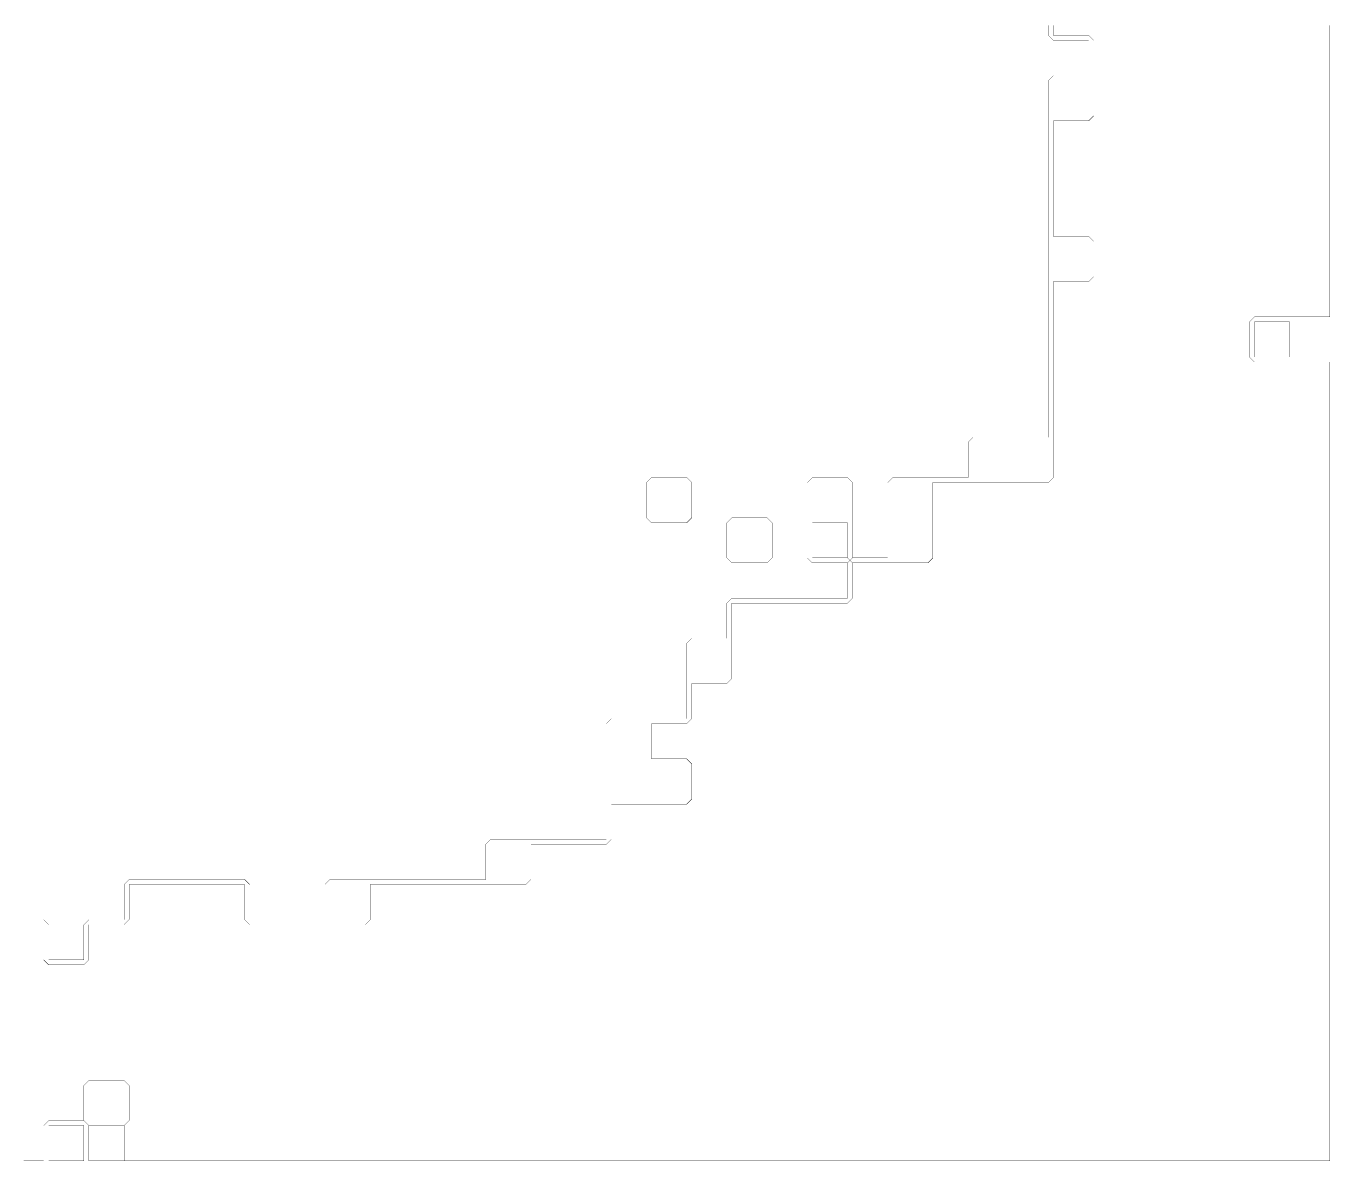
# Model space of a CAD drawing. Header units: metres. Extents: x 0 to 4990, y -4990 to 0.
# Drawn here: x 2456 to 4990, y -4990 to -2785 of the extents above; entities that cross this region are included whole.
import ezdxf

# ---------------------------------------------------------------- set-up
doc = ezdxf.new("R2010")
doc.units = ezdxf.units.M
for name, color, linetype in [('conductor', 1, 'Continuous'), ('dielectric', 8, 'Continuous'), ('substrate', 5, 'Continuous')]:
    doc.layers.add(name, color=color, linetype=linetype)

msp = doc.modelspace()

# ---------------------------------------------------------------- linework, layer by layer
at = {"layer": 'conductor', "const_width": 0.5}
msp.add_lwpolyline([(2451.171875, -4521.484375), (2460.9375, -4521.484375), (2470.703125, -4521.484375), (2480.46875, -4521.484375), (2490.234375, -4521.484375), (2500, -4531.25), (2500, -4541.015625), (2500, -4550.78125), (2500, -4560.546875), (2500, -4570.3125), (2500, -4580.078125), (2500, -4589.84375), (2500, -4599.609375), (2509.765625, -4599.609375), (2519.53125, -4599.609375), (2529.296875, -4599.609375), (2539.0625, -4599.609375), (2548.828125, -4599.609375), (2558.59375, -4599.609375), (2568.359375, -4599.609375), (2568.359375, -4589.84375), (2568.359375, -4580.078125), (2568.359375, -4570.3125), (2568.359375, -4560.546875), (2568.359375, -4550.78125), (2568.359375, -4541.015625), (2568.359375, -4531.25), (2578.125, -4521.484375), (2587.890625, -4521.484375), (2597.65625, -4521.484375), (2607.421875, -4521.484375), (2617.1875, -4521.484375), (2626.953125, -4521.484375), (2636.71875, -4521.484375), (2646.484375, -4521.484375), (2646.484375, -4511.71875), (2646.484375, -4501.953125), (2646.484375, -4492.1875), (2646.484375, -4482.421875), (2646.484375, -4472.65625), (2646.484375, -4462.890625), (2646.484375, -4453.125), (2656.25, -4443.359375), (2666.015625, -4443.359375), (2675.78125, -4443.359375), (2685.546875, -4443.359375), (2695.3125, -4443.359375), (2705.078125, -4443.359375), (2714.84375, -4443.359375), (2724.609375, -4443.359375), (2734.375, -4443.359375), (2744.140625, -4443.359375), (2753.90625, -4443.359375), (2763.671875, -4443.359375), (2773.4375, -4443.359375), (2783.203125, -4443.359375), (2792.96875, -4443.359375), (2802.734375, -4443.359375), (2812.5, -4443.359375), (2822.265625, -4443.359375), (2832.03125, -4443.359375), (2841.796875, -4443.359375), (2851.5625, -4443.359375), (2861.328125, -4443.359375), (2871.09375, -4443.359375), (2880.859375, -4443.359375), (2890.625, -4453.125), (2890.625, -4462.890625), (2890.625, -4472.65625), (2890.625, -4482.421875), (2890.625, -4492.1875), (2890.625, -4501.953125), (2890.625, -4511.71875), (2890.625, -4521.484375), (2900.390625, -4521.484375), (2910.15625, -4521.484375), (2919.921875, -4521.484375), (2929.6875, -4521.484375), (2939.453125, -4521.484375), (2949.21875, -4521.484375), (2958.984375, -4521.484375), (2968.75, -4521.484375), (2978.515625, -4521.484375), (2988.28125, -4521.484375), (2998.046875, -4521.484375), (3007.8125, -4521.484375), (3017.578125, -4521.484375), (3027.34375, -4521.484375), (3037.109375, -4521.484375), (3037.109375, -4511.71875), (3037.109375, -4501.953125), (3037.109375, -4492.1875), (3037.109375, -4482.421875), (3037.109375, -4472.65625), (3037.109375, -4462.890625), (3037.109375, -4453.125), (3046.875, -4443.359375), (3056.640625, -4443.359375), (3066.40625, -4443.359375), (3076.171875, -4443.359375), (3085.9375, -4443.359375), (3095.703125, -4443.359375), (3105.46875, -4443.359375), (3115.234375, -4443.359375), (3125, -4443.359375), (3134.765625, -4443.359375), (3144.53125, -4443.359375), (3154.296875, -4443.359375), (3164.0625, -4443.359375), (3173.828125, -4443.359375), (3183.59375, -4443.359375), (3193.359375, -4443.359375), (3203.125, -4443.359375), (3212.890625, -4443.359375), (3222.65625, -4443.359375), (3232.421875, -4443.359375), (3242.1875, -4443.359375), (3251.953125, -4443.359375), (3261.71875, -4443.359375), (3271.484375, -4443.359375), (3281.25, -4443.359375), (3291.015625, -4443.359375), (3300.78125, -4443.359375), (3310.546875, -4443.359375), (3320.3125, -4443.359375), (3330.078125, -4443.359375), (3339.84375, -4443.359375), (3349.609375, -4443.359375), (3349.609375, -4433.59375), (3349.609375, -4423.828125), (3349.609375, -4414.0625), (3349.609375, -4404.296875), (3349.609375, -4394.53125), (3349.609375, -4384.765625), (3349.609375, -4375), (3359.375, -4365.234375), (3369.140625, -4365.234375), (3378.90625, -4365.234375), (3388.671875, -4365.234375), (3398.4375, -4365.234375), (3408.203125, -4365.234375), (3417.96875, -4365.234375), (3427.734375, -4365.234375), (3437.5, -4365.234375), (3447.265625, -4365.234375), (3457.03125, -4365.234375), (3466.796875, -4365.234375), (3476.5625, -4365.234375), (3486.328125, -4365.234375), (3496.09375, -4365.234375), (3505.859375, -4365.234375), (3515.625, -4365.234375), (3525.390625, -4365.234375), (3535.15625, -4365.234375), (3544.921875, -4365.234375), (3554.6875, -4365.234375), (3564.453125, -4365.234375), (3574.21875, -4365.234375), (3583.984375, -4365.234375), (3583.984375, -4355.46875), (3583.984375, -4345.703125), (3583.984375, -4335.9375), (3583.984375, -4326.171875), (3583.984375, -4316.40625), (3583.984375, -4306.640625), (3583.984375, -4296.875), (3583.984375, -4287.109375), (3583.984375, -4277.34375), (3583.984375, -4267.578125), (3583.984375, -4257.8125), (3583.984375, -4248.046875), (3583.984375, -4238.28125), (3583.984375, -4228.515625), (3583.984375, -4218.75), (3583.984375, -4208.984375), (3583.984375, -4199.21875), (3583.984375, -4189.453125), (3583.984375, -4179.6875), (3583.984375, -4169.921875), (3583.984375, -4160.15625), (3583.984375, -4150.390625), (3583.984375, -4140.625), (3593.75, -4130.859375), (3603.515625, -4130.859375), (3613.28125, -4130.859375), (3623.046875, -4130.859375), (3632.8125, -4130.859375), (3642.578125, -4130.859375), (3652.34375, -4130.859375), (3662.109375, -4130.859375), (3671.875, -4130.859375), (3681.640625, -4130.859375), (3691.40625, -4130.859375), (3701.171875, -4130.859375), (3710.9375, -4130.859375), (3720.703125, -4130.859375), (3730.46875, -4130.859375), (3740.234375, -4130.859375), (3740.234375, -4121.09375), (3740.234375, -4111.328125), (3740.234375, -4101.5625), (3740.234375, -4091.796875), (3740.234375, -4082.03125), (3740.234375, -4072.265625), (3740.234375, -4062.5), (3740.234375, -4052.734375), (3740.234375, -4042.96875), (3740.234375, -4033.203125), (3740.234375, -4023.4375), (3740.234375, -4013.671875), (3740.234375, -4003.90625), (3740.234375, -3994.140625), (3740.234375, -3984.375), (3750, -3974.609375), (3759.765625, -3974.609375), (3769.53125, -3974.609375), (3779.296875, -3974.609375), (3789.0625, -3974.609375), (3798.828125, -3974.609375), (3808.59375, -3974.609375), (3818.359375, -3974.609375), (3818.359375, -3964.84375), (3818.359375, -3955.078125), (3818.359375, -3945.3125), (3818.359375, -3935.546875), (3818.359375, -3925.78125), (3818.359375, -3916.015625), (3818.359375, -3906.25), (3828.125, -3896.484375), (3837.890625, -3896.484375), (3847.65625, -3896.484375), (3857.421875, -3896.484375), (3867.1875, -3896.484375), (3876.953125, -3896.484375), (3886.71875, -3896.484375), (3896.484375, -3896.484375), (3906.25, -3896.484375), (3916.015625, -3896.484375), (3925.78125, -3896.484375), (3935.546875, -3896.484375), (3945.3125, -3896.484375), (3955.078125, -3896.484375), (3964.84375, -3896.484375), (3974.609375, -3896.484375), (3984.375, -3896.484375), (3994.140625, -3896.484375), (4003.90625, -3896.484375), (4013.671875, -3896.484375), (4023.4375, -3896.484375), (4033.203125, -3896.484375), (4042.96875, -3896.484375), (4052.734375, -3896.484375), (4052.734375, -3886.71875), (4052.734375, -3876.953125), (4052.734375, -3867.1875), (4052.734375, -3857.421875), (4052.734375, -3847.65625), (4052.734375, -3837.890625), (4052.734375, -3828.125), (4062.5, -3818.359375), (4072.265625, -3818.359375), (4082.03125, -3818.359375), (4091.796875, -3818.359375), (4101.5625, -3818.359375), (4111.328125, -3818.359375), (4121.09375, -3818.359375), (4130.859375, -3818.359375), (4130.859375, -3808.59375), (4130.859375, -3798.828125), (4130.859375, -3789.0625), (4130.859375, -3779.296875), (4130.859375, -3769.53125), (4130.859375, -3759.765625), (4130.859375, -3750), (4130.859375, -3740.234375), (4130.859375, -3730.46875), (4130.859375, -3720.703125), (4130.859375, -3710.9375), (4130.859375, -3701.171875), (4130.859375, -3691.40625), (4130.859375, -3681.640625), (4130.859375, -3671.875), (4140.625, -3662.109375), (4150.390625, -3662.109375), (4160.15625, -3662.109375), (4169.921875, -3662.109375), (4179.6875, -3662.109375), (4189.453125, -3662.109375), (4199.21875, -3662.109375), (4208.984375, -3662.109375), (4218.75, -3662.109375), (4228.515625, -3662.109375), (4238.28125, -3662.109375), (4248.046875, -3662.109375), (4257.8125, -3662.109375), (4267.578125, -3662.109375), (4277.34375, -3662.109375), (4287.109375, -3662.109375), (4287.109375, -3652.34375), (4287.109375, -3642.578125), (4287.109375, -3632.8125), (4287.109375, -3623.046875), (4287.109375, -3613.28125), (4287.109375, -3603.515625), (4287.109375, -3593.75), (4296.875, -3583.984375), (4306.640625, -3583.984375), (4316.40625, -3583.984375), (4326.171875, -3583.984375), (4335.9375, -3583.984375), (4345.703125, -3583.984375), (4355.46875, -3583.984375), (4365.234375, -3583.984375), (4375, -3583.984375), (4384.765625, -3583.984375), (4394.53125, -3583.984375), (4404.296875, -3583.984375), (4414.0625, -3583.984375), (4423.828125, -3583.984375), (4433.59375, -3583.984375), (4443.359375, -3583.984375), (4443.359375, -3574.21875), (4443.359375, -3564.453125), (4443.359375, -3554.6875), (4443.359375, -3544.921875), (4443.359375, -3535.15625), (4443.359375, -3525.390625), (4443.359375, -3515.625), (4443.359375, -3505.859375), (4443.359375, -3496.09375), (4443.359375, -3486.328125), (4443.359375, -3476.5625), (4443.359375, -3466.796875), (4443.359375, -3457.03125), (4443.359375, -3447.265625), (4443.359375, -3437.5), (4443.359375, -3427.734375), (4443.359375, -3417.96875), (4443.359375, -3408.203125), (4443.359375, -3398.4375), (4443.359375, -3388.671875), (4443.359375, -3378.90625), (4443.359375, -3369.140625), (4443.359375, -3359.375), (4443.359375, -3349.609375), (4443.359375, -3339.84375), (4443.359375, -3330.078125), (4443.359375, -3320.3125), (4443.359375, -3310.546875), (4443.359375, -3300.78125), (4443.359375, -3291.015625), (4443.359375, -3281.25), (4443.359375, -3271.484375), (4443.359375, -3261.71875), (4443.359375, -3251.953125), (4443.359375, -3242.1875), (4443.359375, -3232.421875), (4443.359375, -3222.65625), (4443.359375, -3212.890625), (4443.359375, -3203.125), (4443.359375, -3193.359375), (4443.359375, -3183.59375), (4443.359375, -3173.828125), (4443.359375, -3164.0625), (4443.359375, -3154.296875), (4443.359375, -3144.53125), (4443.359375, -3134.765625), (4443.359375, -3125), (4443.359375, -3115.234375), (4443.359375, -3105.46875), (4443.359375, -3095.703125), (4443.359375, -3085.9375), (4443.359375, -3076.171875), (4443.359375, -3066.40625), (4443.359375, -3056.640625), (4443.359375, -3046.875), (4443.359375, -3037.109375), (4443.359375, -3027.34375), (4443.359375, -3017.578125), (4443.359375, -3007.8125), (4443.359375, -2998.046875), (4443.359375, -2988.28125), (4443.359375, -2978.515625), (4443.359375, -2968.75), (4443.359375, -2958.984375), (4443.359375, -2949.21875), (4443.359375, -2939.453125), (4443.359375, -2929.6875), (4443.359375, -2919.921875), (4443.359375, -2910.15625), (4443.359375, -2900.390625), (4443.359375, -2890.625), (4453.125, -2880.859375), (4462.890625, -2880.859375), (4472.65625, -2880.859375), (4482.421875, -2880.859375), (4492.1875, -2880.859375), (4501.953125, -2880.859375), (4511.71875, -2880.859375), (4521.484375, -2880.859375), (4521.484375, -2871.09375), (4521.484375, -2861.328125), (4521.484375, -2851.5625), (4521.484375, -2841.796875), (4521.484375, -2832.03125), (4521.484375, -2822.265625), (4521.484375, -2812.5), (4511.71875, -2812.5), (4501.953125, -2812.5), (4492.1875, -2812.5), (4482.421875, -2812.5), (4472.65625, -2812.5), (4462.890625, -2812.5), (4453.125, -2812.5), (4443.359375, -2802.734375), (4443.359375, -2792.96875), (4443.359375, -2783.203125)], dxfattribs=at)
for points in [[(4843.75, -3359.375), (4843.75, -3369.140625), (4843.75, -3378.90625), (4843.75, -3388.671875), (4843.75, -3398.4375), (4843.75, -3408.203125), (4843.75, -3417.96875), (4843.75, -3427.734375), (4853.515625, -3427.734375), (4863.28125, -3427.734375), (4873.046875, -3427.734375), (4882.8125, -3427.734375), (4892.578125, -3427.734375), (4902.34375, -3427.734375), (4912.109375, -3427.734375), (4912.109375, -3417.96875), (4912.109375, -3408.203125), (4912.109375, -3398.4375), (4912.109375, -3388.671875), (4912.109375, -3378.90625), (4912.109375, -3369.140625), (4912.109375, -3359.375), (4902.34375, -3359.375), (4892.578125, -3359.375), (4882.8125, -3359.375), (4873.046875, -3359.375), (4863.28125, -3359.375), (4853.515625, -3359.375)], [(3662.109375, -3671.875), (3671.875, -3662.109375), (3681.640625, -3662.109375), (3691.40625, -3662.109375), (3701.171875, -3662.109375), (3710.9375, -3662.109375), (3720.703125, -3662.109375), (3730.46875, -3662.109375), (3740.234375, -3662.109375), (3750, -3671.875), (3750, -3681.640625), (3750, -3691.40625), (3750, -3701.171875), (3750, -3710.9375), (3750, -3720.703125), (3750, -3730.46875), (3750, -3740.234375), (3740.234375, -3750), (3730.46875, -3750), (3720.703125, -3750), (3710.9375, -3750), (3701.171875, -3750), (3691.40625, -3750), (3681.640625, -3750), (3671.875, -3750), (3662.109375, -3740.234375), (3662.109375, -3730.46875), (3662.109375, -3720.703125), (3662.109375, -3710.9375), (3662.109375, -3701.171875), (3662.109375, -3691.40625), (3662.109375, -3681.640625)], [(3974.609375, -3671.875), (3984.375, -3662.109375), (3994.140625, -3662.109375), (4003.90625, -3662.109375), (4013.671875, -3662.109375), (4023.4375, -3662.109375), (4033.203125, -3662.109375), (4042.96875, -3662.109375), (4052.734375, -3662.109375), (4062.5, -3671.875), (4062.5, -3681.640625), (4062.5, -3691.40625), (4062.5, -3701.171875), (4062.5, -3710.9375), (4062.5, -3720.703125), (4062.5, -3730.46875), (4062.5, -3740.234375), (4062.5, -3750), (4062.5, -3759.765625), (4062.5, -3769.53125), (4062.5, -3779.296875), (4062.5, -3789.0625), (4062.5, -3798.828125), (4062.5, -3808.59375), (4062.5, -3818.359375), (4052.734375, -3828.125), (4042.96875, -3828.125), (4033.203125, -3828.125), (4023.4375, -3828.125), (4013.671875, -3828.125), (4003.90625, -3828.125), (3994.140625, -3828.125), (3984.375, -3828.125), (3974.609375, -3818.359375), (3974.609375, -3808.59375), (3974.609375, -3798.828125), (3974.609375, -3789.0625), (3974.609375, -3779.296875), (3974.609375, -3769.53125), (3974.609375, -3759.765625), (3974.609375, -3750), (3974.609375, -3740.234375), (3974.609375, -3730.46875), (3974.609375, -3720.703125), (3974.609375, -3710.9375), (3974.609375, -3701.171875), (3974.609375, -3691.40625), (3974.609375, -3681.640625)], [(3818.359375, -3750), (3828.125, -3740.234375), (3837.890625, -3740.234375), (3847.65625, -3740.234375), (3857.421875, -3740.234375), (3867.1875, -3740.234375), (3876.953125, -3740.234375), (3886.71875, -3740.234375), (3896.484375, -3740.234375), (3906.25, -3750), (3906.25, -3759.765625), (3906.25, -3769.53125), (3906.25, -3779.296875), (3906.25, -3789.0625), (3906.25, -3798.828125), (3906.25, -3808.59375), (3906.25, -3818.359375), (3896.484375, -3828.125), (3886.71875, -3828.125), (3876.953125, -3828.125), (3867.1875, -3828.125), (3857.421875, -3828.125), (3847.65625, -3828.125), (3837.890625, -3828.125), (3828.125, -3828.125), (3818.359375, -3818.359375), (3818.359375, -3808.59375), (3818.359375, -3798.828125), (3818.359375, -3789.0625), (3818.359375, -3779.296875), (3818.359375, -3769.53125), (3818.359375, -3759.765625)], [(2500, -4921.875), (2500, -4931.640625), (2500, -4941.40625), (2500, -4951.171875), (2500, -4960.9375), (2500, -4970.703125), (2500, -4980.46875), (2500, -4990.234375), (2509.765625, -4990.234375), (2519.53125, -4990.234375), (2529.296875, -4990.234375), (2539.0625, -4990.234375), (2548.828125, -4990.234375), (2558.59375, -4990.234375), (2568.359375, -4990.234375), (2568.359375, -4980.46875), (2568.359375, -4970.703125), (2568.359375, -4960.9375), (2568.359375, -4951.171875), (2568.359375, -4941.40625), (2568.359375, -4931.640625), (2568.359375, -4921.875), (2558.59375, -4921.875), (2548.828125, -4921.875), (2539.0625, -4921.875), (2529.296875, -4921.875), (2519.53125, -4921.875), (2509.765625, -4921.875)]]:
    msp.add_lwpolyline(points, close=True, dxfattribs=at)
at = {"layer": 'dielectric', "const_width": 0.5}
msp.add_lwpolyline([(2578.125, -4921.875), (2578.125, -4931.640625), (2578.125, -4941.40625), (2578.125, -4951.171875), (2578.125, -4960.9375), (2578.125, -4970.703125), (2578.125, -4980.46875), (2578.125, -4990.234375), (2587.890625, -4990.234375), (2597.65625, -4990.234375), (2607.421875, -4990.234375), (2617.1875, -4990.234375), (2626.953125, -4990.234375), (2636.71875, -4990.234375), (2646.484375, -4990.234375), (2646.484375, -4980.46875), (2646.484375, -4970.703125), (2646.484375, -4960.9375), (2646.484375, -4951.171875), (2646.484375, -4941.40625), (2646.484375, -4931.640625), (2646.484375, -4921.875), (2636.71875, -4921.875), (2626.953125, -4921.875), (2617.1875, -4921.875), (2607.421875, -4921.875), (2597.65625, -4921.875), (2587.890625, -4921.875)], close=True, dxfattribs=at)
at = {"layer": 'substrate', "const_width": 0.5}
for points in [[(2451.171875, -4990.234375), (2460.9375, -4990.234375), (2470.703125, -4990.234375), (2480.46875, -4990.234375), (2490.234375, -4990.234375), (2490.234375, -4980.46875), (2490.234375, -4970.703125), (2490.234375, -4960.9375), (2490.234375, -4951.171875), (2490.234375, -4941.40625), (2490.234375, -4931.640625), (2490.234375, -4921.875), (2500, -4912.109375), (2509.765625, -4912.109375), (2519.53125, -4912.109375), (2529.296875, -4912.109375), (2539.0625, -4912.109375), (2548.828125, -4912.109375), (2558.59375, -4912.109375), (2568.359375, -4912.109375), (2578.125, -4921.875), (2578.125, -4931.640625), (2578.125, -4941.40625), (2578.125, -4951.171875), (2578.125, -4960.9375), (2578.125, -4970.703125), (2578.125, -4980.46875), (2578.125, -4990.234375), (2587.890625, -4990.234375), (2597.65625, -4990.234375), (2607.421875, -4990.234375), (2617.1875, -4990.234375), (2626.953125, -4990.234375), (2636.71875, -4990.234375), (2646.484375, -4990.234375), (2656.25, -4990.234375), (2666.015625, -4990.234375), (2675.78125, -4990.234375), (2685.546875, -4990.234375), (2695.3125, -4990.234375), (2705.078125, -4990.234375), (2714.84375, -4990.234375), (2724.609375, -4990.234375), (2734.375, -4990.234375), (2744.140625, -4990.234375), (2753.90625, -4990.234375), (2763.671875, -4990.234375), (2773.4375, -4990.234375), (2783.203125, -4990.234375), (2792.96875, -4990.234375), (2802.734375, -4990.234375), (2812.5, -4990.234375), (2822.265625, -4990.234375), (2832.03125, -4990.234375), (2841.796875, -4990.234375), (2851.5625, -4990.234375), (2861.328125, -4990.234375), (2871.09375, -4990.234375), (2880.859375, -4990.234375), (2890.625, -4990.234375), (2900.390625, -4990.234375), (2910.15625, -4990.234375), (2919.921875, -4990.234375), (2929.6875, -4990.234375), (2939.453125, -4990.234375), (2949.21875, -4990.234375), (2958.984375, -4990.234375), (2968.75, -4990.234375), (2978.515625, -4990.234375), (2988.28125, -4990.234375), (2998.046875, -4990.234375), (3007.8125, -4990.234375), (3017.578125, -4990.234375), (3027.34375, -4990.234375), (3037.109375, -4990.234375), (3046.875, -4990.234375), (3056.640625, -4990.234375), (3066.40625, -4990.234375), (3076.171875, -4990.234375), (3085.9375, -4990.234375), (3095.703125, -4990.234375), (3105.46875, -4990.234375), (3115.234375, -4990.234375), (3125, -4990.234375), (3134.765625, -4990.234375), (3144.53125, -4990.234375), (3154.296875, -4990.234375), (3164.0625, -4990.234375), (3173.828125, -4990.234375), (3183.59375, -4990.234375), (3193.359375, -4990.234375), (3203.125, -4990.234375), (3212.890625, -4990.234375), (3222.65625, -4990.234375), (3232.421875, -4990.234375), (3242.1875, -4990.234375), (3251.953125, -4990.234375), (3261.71875, -4990.234375), (3271.484375, -4990.234375), (3281.25, -4990.234375), (3291.015625, -4990.234375), (3300.78125, -4990.234375), (3310.546875, -4990.234375), (3320.3125, -4990.234375), (3330.078125, -4990.234375), (3339.84375, -4990.234375), (3349.609375, -4990.234375), (3359.375, -4990.234375), (3369.140625, -4990.234375), (3378.90625, -4990.234375), (3388.671875, -4990.234375), (3398.4375, -4990.234375), (3408.203125, -4990.234375), (3417.96875, -4990.234375), (3427.734375, -4990.234375), (3437.5, -4990.234375), (3447.265625, -4990.234375), (3457.03125, -4990.234375), (3466.796875, -4990.234375), (3476.5625, -4990.234375), (3486.328125, -4990.234375), (3496.09375, -4990.234375), (3505.859375, -4990.234375), (3515.625, -4990.234375), (3525.390625, -4990.234375), (3535.15625, -4990.234375), (3544.921875, -4990.234375), (3554.6875, -4990.234375), (3564.453125, -4990.234375), (3574.21875, -4990.234375), (3583.984375, -4990.234375), (3593.75, -4990.234375), (3603.515625, -4990.234375), (3613.28125, -4990.234375), (3623.046875, -4990.234375), (3632.8125, -4990.234375), (3642.578125, -4990.234375), (3652.34375, -4990.234375), (3662.109375, -4990.234375), (3671.875, -4990.234375), (3681.640625, -4990.234375), (3691.40625, -4990.234375), (3701.171875, -4990.234375), (3710.9375, -4990.234375), (3720.703125, -4990.234375), (3730.46875, -4990.234375), (3740.234375, -4990.234375), (3750, -4990.234375), (3759.765625, -4990.234375), (3769.53125, -4990.234375), (3779.296875, -4990.234375), (3789.0625, -4990.234375), (3798.828125, -4990.234375), (3808.59375, -4990.234375), (3818.359375, -4990.234375), (3828.125, -4990.234375), (3837.890625, -4990.234375), (3847.65625, -4990.234375), (3857.421875, -4990.234375), (3867.1875, -4990.234375), (3876.953125, -4990.234375), (3886.71875, -4990.234375), (3896.484375, -4990.234375), (3906.25, -4990.234375), (3916.015625, -4990.234375), (3925.78125, -4990.234375), (3935.546875, -4990.234375), (3945.3125, -4990.234375), (3955.078125, -4990.234375), (3964.84375, -4990.234375), (3974.609375, -4990.234375), (3984.375, -4990.234375), (3994.140625, -4990.234375), (4003.90625, -4990.234375), (4013.671875, -4990.234375), (4023.4375, -4990.234375), (4033.203125, -4990.234375), (4042.96875, -4990.234375), (4052.734375, -4990.234375), (4062.5, -4990.234375), (4072.265625, -4990.234375), (4082.03125, -4990.234375), (4091.796875, -4990.234375), (4101.5625, -4990.234375), (4111.328125, -4990.234375), (4121.09375, -4990.234375), (4130.859375, -4990.234375), (4140.625, -4990.234375), (4150.390625, -4990.234375), (4160.15625, -4990.234375), (4169.921875, -4990.234375), (4179.6875, -4990.234375), (4189.453125, -4990.234375), (4199.21875, -4990.234375), (4208.984375, -4990.234375), (4218.75, -4990.234375), (4228.515625, -4990.234375), (4238.28125, -4990.234375), (4248.046875, -4990.234375), (4257.8125, -4990.234375), (4267.578125, -4990.234375), (4277.34375, -4990.234375), (4287.109375, -4990.234375), (4296.875, -4990.234375), (4306.640625, -4990.234375), (4316.40625, -4990.234375), (4326.171875, -4990.234375), (4335.9375, -4990.234375), (4345.703125, -4990.234375), (4355.46875, -4990.234375), (4365.234375, -4990.234375), (4375, -4990.234375), (4384.765625, -4990.234375), (4394.53125, -4990.234375), (4404.296875, -4990.234375), (4414.0625, -4990.234375), (4423.828125, -4990.234375), (4433.59375, -4990.234375), (4443.359375, -4990.234375), (4453.125, -4990.234375), (4462.890625, -4990.234375), (4472.65625, -4990.234375), (4482.421875, -4990.234375), (4492.1875, -4990.234375), (4501.953125, -4990.234375), (4511.71875, -4990.234375), (4521.484375, -4990.234375), (4531.25, -4990.234375), (4541.015625, -4990.234375), (4550.78125, -4990.234375), (4560.546875, -4990.234375), (4570.3125, -4990.234375), (4580.078125, -4990.234375), (4589.84375, -4990.234375), (4599.609375, -4990.234375), (4609.375, -4990.234375), (4619.140625, -4990.234375), (4628.90625, -4990.234375), (4638.671875, -4990.234375), (4648.4375, -4990.234375), (4658.203125, -4990.234375), (4667.96875, -4990.234375), (4677.734375, -4990.234375), (4687.5, -4990.234375), (4697.265625, -4990.234375), (4707.03125, -4990.234375), (4716.796875, -4990.234375), (4726.5625, -4990.234375), (4736.328125, -4990.234375), (4746.09375, -4990.234375), (4755.859375, -4990.234375), (4765.625, -4990.234375), (4775.390625, -4990.234375), (4785.15625, -4990.234375), (4794.921875, -4990.234375), (4804.6875, -4990.234375), (4814.453125, -4990.234375), (4824.21875, -4990.234375), (4833.984375, -4990.234375), (4843.75, -4990.234375), (4853.515625, -4990.234375), (4863.28125, -4990.234375), (4873.046875, -4990.234375), (4882.8125, -4990.234375), (4892.578125, -4990.234375), (4902.34375, -4990.234375), (4912.109375, -4990.234375), (4921.875, -4990.234375), (4931.640625, -4990.234375), (4941.40625, -4990.234375), (4951.171875, -4990.234375), (4960.9375, -4990.234375), (4970.703125, -4990.234375), (4980.46875, -4990.234375), (4990.234375, -4990.234375), (4990.234375, -4980.46875), (4990.234375, -4970.703125), (4990.234375, -4960.9375), (4990.234375, -4951.171875), (4990.234375, -4941.40625), (4990.234375, -4931.640625), (4990.234375, -4921.875), (4990.234375, -4912.109375), (4990.234375, -4902.34375), (4990.234375, -4892.578125), (4990.234375, -4882.8125), (4990.234375, -4873.046875), (4990.234375, -4863.28125), (4990.234375, -4853.515625), (4990.234375, -4843.75), (4990.234375, -4833.984375), (4990.234375, -4824.21875), (4990.234375, -4814.453125), (4990.234375, -4804.6875), (4990.234375, -4794.921875), (4990.234375, -4785.15625), (4990.234375, -4775.390625), (4990.234375, -4765.625), (4990.234375, -4755.859375), (4990.234375, -4746.09375), (4990.234375, -4736.328125), (4990.234375, -4726.5625), (4990.234375, -4716.796875), (4990.234375, -4707.03125), (4990.234375, -4697.265625), (4990.234375, -4687.5), (4990.234375, -4677.734375), (4990.234375, -4667.96875), (4990.234375, -4658.203125), (4990.234375, -4648.4375), (4990.234375, -4638.671875), (4990.234375, -4628.90625), (4990.234375, -4619.140625), (4990.234375, -4609.375), (4990.234375, -4599.609375), (4990.234375, -4589.84375), (4990.234375, -4580.078125), (4990.234375, -4570.3125), (4990.234375, -4560.546875), (4990.234375, -4550.78125), (4990.234375, -4541.015625), (4990.234375, -4531.25), (4990.234375, -4521.484375), (4990.234375, -4511.71875), (4990.234375, -4501.953125), (4990.234375, -4492.1875), (4990.234375, -4482.421875), (4990.234375, -4472.65625), (4990.234375, -4462.890625), (4990.234375, -4453.125), (4990.234375, -4443.359375), (4990.234375, -4433.59375), (4990.234375, -4423.828125), (4990.234375, -4414.0625), (4990.234375, -4404.296875), (4990.234375, -4394.53125), (4990.234375, -4384.765625), (4990.234375, -4375), (4990.234375, -4365.234375), (4990.234375, -4355.46875), (4990.234375, -4345.703125), (4990.234375, -4335.9375), (4990.234375, -4326.171875), (4990.234375, -4316.40625), (4990.234375, -4306.640625), (4990.234375, -4296.875), (4990.234375, -4287.109375), (4990.234375, -4277.34375), (4990.234375, -4267.578125), (4990.234375, -4257.8125), (4990.234375, -4248.046875), (4990.234375, -4238.28125), (4990.234375, -4228.515625), (4990.234375, -4218.75), (4990.234375, -4208.984375), (4990.234375, -4199.21875), (4990.234375, -4189.453125), (4990.234375, -4179.6875), (4990.234375, -4169.921875), (4990.234375, -4160.15625), (4990.234375, -4150.390625), (4990.234375, -4140.625), (4990.234375, -4130.859375), (4990.234375, -4121.09375), (4990.234375, -4111.328125), (4990.234375, -4101.5625), (4990.234375, -4091.796875), (4990.234375, -4082.03125), (4990.234375, -4072.265625), (4990.234375, -4062.5), (4990.234375, -4052.734375), (4990.234375, -4042.96875), (4990.234375, -4033.203125), (4990.234375, -4023.4375), (4990.234375, -4013.671875), (4990.234375, -4003.90625), (4990.234375, -3994.140625), (4990.234375, -3984.375), (4990.234375, -3974.609375), (4990.234375, -3964.84375), (4990.234375, -3955.078125), (4990.234375, -3945.3125), (4990.234375, -3935.546875), (4990.234375, -3925.78125), (4990.234375, -3916.015625), (4990.234375, -3906.25), (4990.234375, -3896.484375), (4990.234375, -3886.71875), (4990.234375, -3876.953125), (4990.234375, -3867.1875), (4990.234375, -3857.421875), (4990.234375, -3847.65625), (4990.234375, -3837.890625), (4990.234375, -3828.125), (4990.234375, -3818.359375), (4990.234375, -3808.59375), (4990.234375, -3798.828125), (4990.234375, -3789.0625), (4990.234375, -3779.296875), (4990.234375, -3769.53125), (4990.234375, -3759.765625), (4990.234375, -3750), (4990.234375, -3740.234375), (4990.234375, -3730.46875), (4990.234375, -3720.703125), (4990.234375, -3710.9375), (4990.234375, -3701.171875), (4990.234375, -3691.40625), (4990.234375, -3681.640625), (4990.234375, -3671.875), (4990.234375, -3662.109375), (4990.234375, -3652.34375), (4990.234375, -3642.578125), (4990.234375, -3632.8125), (4990.234375, -3623.046875), (4990.234375, -3613.28125), (4990.234375, -3603.515625), (4990.234375, -3593.75), (4990.234375, -3583.984375), (4990.234375, -3574.21875), (4990.234375, -3564.453125), (4990.234375, -3554.6875), (4990.234375, -3544.921875), (4990.234375, -3535.15625), (4990.234375, -3525.390625), (4990.234375, -3515.625), (4990.234375, -3505.859375), (4990.234375, -3496.09375), (4990.234375, -3486.328125), (4990.234375, -3476.5625), (4990.234375, -3466.796875), (4990.234375, -3457.03125), (4990.234375, -3447.265625), (4990.234375, -3437.5), (4980.46875, -3437.5), (4970.703125, -3437.5), (4960.9375, -3437.5), (4951.171875, -3437.5), (4941.40625, -3437.5), (4931.640625, -3437.5), (4921.875, -3437.5), (4912.109375, -3437.5), (4902.34375, -3437.5), (4892.578125, -3437.5), (4882.8125, -3437.5), (4873.046875, -3437.5), (4863.28125, -3437.5), (4853.515625, -3437.5), (4843.75, -3437.5), (4833.984375, -3427.734375), (4833.984375, -3417.96875), (4833.984375, -3408.203125), (4833.984375, -3398.4375), (4833.984375, -3388.671875), (4833.984375, -3378.90625), (4833.984375, -3369.140625), (4833.984375, -3359.375), (4843.75, -3349.609375), (4853.515625, -3349.609375), (4863.28125, -3349.609375), (4873.046875, -3349.609375), (4882.8125, -3349.609375), (4892.578125, -3349.609375), (4902.34375, -3349.609375), (4912.109375, -3349.609375), (4921.875, -3349.609375), (4931.640625, -3349.609375), (4941.40625, -3349.609375), (4951.171875, -3349.609375), (4960.9375, -3349.609375), (4970.703125, -3349.609375), (4980.46875, -3349.609375), (4990.234375, -3349.609375), (4990.234375, -3339.84375), (4990.234375, -3330.078125), (4990.234375, -3320.3125), (4990.234375, -3310.546875), (4990.234375, -3300.78125), (4990.234375, -3291.015625), (4990.234375, -3281.25), (4990.234375, -3271.484375), (4990.234375, -3261.71875), (4990.234375, -3251.953125), (4990.234375, -3242.1875), (4990.234375, -3232.421875), (4990.234375, -3222.65625), (4990.234375, -3212.890625), (4990.234375, -3203.125), (4990.234375, -3193.359375), (4990.234375, -3183.59375), (4990.234375, -3173.828125), (4990.234375, -3164.0625), (4990.234375, -3154.296875), (4990.234375, -3144.53125), (4990.234375, -3134.765625), (4990.234375, -3125), (4990.234375, -3115.234375), (4990.234375, -3105.46875), (4990.234375, -3095.703125), (4990.234375, -3085.9375), (4990.234375, -3076.171875), (4990.234375, -3066.40625), (4990.234375, -3056.640625), (4990.234375, -3046.875), (4990.234375, -3037.109375), (4990.234375, -3027.34375), (4990.234375, -3017.578125), (4990.234375, -3007.8125), (4990.234375, -2998.046875), (4990.234375, -2988.28125), (4990.234375, -2978.515625), (4990.234375, -2968.75), (4990.234375, -2958.984375), (4990.234375, -2949.21875), (4990.234375, -2939.453125), (4990.234375, -2929.6875), (4990.234375, -2919.921875), (4990.234375, -2910.15625), (4990.234375, -2900.390625), (4990.234375, -2890.625), (4990.234375, -2880.859375), (4990.234375, -2871.09375), (4990.234375, -2861.328125), (4990.234375, -2851.5625), (4990.234375, -2841.796875), (4990.234375, -2832.03125), (4990.234375, -2822.265625), (4990.234375, -2812.5), (4990.234375, -2802.734375), (4990.234375, -2792.96875), (4990.234375, -2783.203125)], [(4453.125, -2783.203125), (4453.125, -2792.96875), (4453.125, -2802.734375), (4462.890625, -2802.734375), (4472.65625, -2802.734375), (4482.421875, -2802.734375), (4492.1875, -2802.734375), (4501.953125, -2802.734375), (4511.71875, -2802.734375), (4521.484375, -2802.734375), (4531.25, -2812.5), (4531.25, -2822.265625), (4531.25, -2832.03125), (4531.25, -2841.796875), (4531.25, -2851.5625), (4531.25, -2861.328125), (4531.25, -2871.09375), (4531.25, -2880.859375), (4531.25, -2890.625), (4531.25, -2900.390625), (4531.25, -2910.15625), (4531.25, -2919.921875), (4531.25, -2929.6875), (4531.25, -2939.453125), (4531.25, -2949.21875), (4531.25, -2958.984375), (4521.484375, -2968.75), (4511.71875, -2968.75), (4501.953125, -2968.75), (4492.1875, -2968.75), (4482.421875, -2968.75), (4472.65625, -2968.75), (4462.890625, -2968.75), (4453.125, -2968.75), (4453.125, -2978.515625), (4453.125, -2988.28125), (4453.125, -2998.046875), (4453.125, -3007.8125), (4453.125, -3017.578125), (4453.125, -3027.34375), (4453.125, -3037.109375), (4453.125, -3046.875), (4453.125, -3056.640625), (4453.125, -3066.40625), (4453.125, -3076.171875), (4453.125, -3085.9375), (4453.125, -3095.703125), (4453.125, -3105.46875), (4453.125, -3115.234375), (4453.125, -3125), (4453.125, -3134.765625), (4453.125, -3144.53125), (4453.125, -3154.296875), (4453.125, -3164.0625), (4453.125, -3173.828125), (4453.125, -3183.59375), (4453.125, -3193.359375), (4462.890625, -3193.359375), (4472.65625, -3193.359375), (4482.421875, -3193.359375), (4492.1875, -3193.359375), (4501.953125, -3193.359375), (4511.71875, -3193.359375), (4521.484375, -3193.359375), (4531.25, -3203.125), (4531.25, -3212.890625), (4531.25, -3222.65625), (4531.25, -3232.421875), (4531.25, -3242.1875), (4531.25, -3251.953125), (4531.25, -3261.71875), (4531.25, -3271.484375), (4521.484375, -3281.25), (4511.71875, -3281.25), (4501.953125, -3281.25), (4492.1875, -3281.25), (4482.421875, -3281.25), (4472.65625, -3281.25), (4462.890625, -3281.25), (4453.125, -3281.25), (4453.125, -3291.015625), (4453.125, -3300.78125), (4453.125, -3310.546875), (4453.125, -3320.3125), (4453.125, -3330.078125), (4453.125, -3339.84375), (4453.125, -3349.609375), (4453.125, -3359.375), (4453.125, -3369.140625), (4453.125, -3378.90625), (4453.125, -3388.671875), (4453.125, -3398.4375), (4453.125, -3408.203125), (4453.125, -3417.96875), (4453.125, -3427.734375), (4453.125, -3437.5), (4453.125, -3447.265625), (4453.125, -3457.03125), (4453.125, -3466.796875), (4453.125, -3476.5625), (4453.125, -3486.328125), (4453.125, -3496.09375), (4453.125, -3505.859375), (4453.125, -3515.625), (4453.125, -3525.390625), (4453.125, -3535.15625), (4453.125, -3544.921875), (4453.125, -3554.6875), (4453.125, -3564.453125), (4453.125, -3574.21875), (4453.125, -3583.984375), (4453.125, -3593.75), (4453.125, -3603.515625), (4453.125, -3613.28125), (4453.125, -3623.046875), (4453.125, -3632.8125), (4453.125, -3642.578125), (4453.125, -3652.34375), (4453.125, -3662.109375), (4443.359375, -3671.875), (4433.59375, -3671.875), (4423.828125, -3671.875), (4414.0625, -3671.875), (4404.296875, -3671.875), (4394.53125, -3671.875), (4384.765625, -3671.875), (4375, -3671.875), (4365.234375, -3671.875), (4355.46875, -3671.875), (4345.703125, -3671.875), (4335.9375, -3671.875), (4326.171875, -3671.875), (4316.40625, -3671.875), (4306.640625, -3671.875), (4296.875, -3671.875), (4287.109375, -3671.875), (4277.34375, -3671.875), (4267.578125, -3671.875), (4257.8125, -3671.875), (4248.046875, -3671.875), (4238.28125, -3671.875), (4228.515625, -3671.875), (4218.75, -3671.875), (4218.75, -3681.640625), (4218.75, -3691.40625), (4218.75, -3701.171875), (4218.75, -3710.9375), (4218.75, -3720.703125), (4218.75, -3730.46875), (4218.75, -3740.234375), (4218.75, -3750), (4218.75, -3759.765625), (4218.75, -3769.53125), (4218.75, -3779.296875), (4218.75, -3789.0625), (4218.75, -3798.828125), (4218.75, -3808.59375), (4218.75, -3818.359375), (4208.984375, -3828.125), (4199.21875, -3828.125), (4189.453125, -3828.125), (4179.6875, -3828.125), (4169.921875, -3828.125), (4160.15625, -3828.125), (4150.390625, -3828.125), (4140.625, -3828.125), (4130.859375, -3828.125), (4121.09375, -3828.125), (4111.328125, -3828.125), (4101.5625, -3828.125), (4091.796875, -3828.125), (4082.03125, -3828.125), (4072.265625, -3828.125), (4062.5, -3828.125), (4052.734375, -3818.359375), (4052.734375, -3808.59375), (4052.734375, -3798.828125), (4052.734375, -3789.0625), (4052.734375, -3779.296875), (4052.734375, -3769.53125), (4052.734375, -3759.765625), (4052.734375, -3750), (4042.96875, -3750), (4033.203125, -3750), (4023.4375, -3750), (4013.671875, -3750), (4003.90625, -3750), (3994.140625, -3750), (3984.375, -3750), (3984.375, -3759.765625), (3984.375, -3769.53125), (3984.375, -3779.296875), (3984.375, -3789.0625), (3984.375, -3798.828125), (3984.375, -3808.59375), (3984.375, -3818.359375), (3994.140625, -3818.359375), (4003.90625, -3818.359375), (4013.671875, -3818.359375), (4023.4375, -3818.359375), (4033.203125, -3818.359375), (4042.96875, -3818.359375), (4052.734375, -3818.359375), (4062.5, -3828.125), (4062.5, -3837.890625), (4062.5, -3847.65625), (4062.5, -3857.421875), (4062.5, -3867.1875), (4062.5, -3876.953125), (4062.5, -3886.71875), (4062.5, -3896.484375), (4052.734375, -3906.25), (4042.96875, -3906.25), (4033.203125, -3906.25), (4023.4375, -3906.25), (4013.671875, -3906.25), (4003.90625, -3906.25), (3994.140625, -3906.25), (3984.375, -3906.25), (3974.609375, -3906.25), (3964.84375, -3906.25), (3955.078125, -3906.25), (3945.3125, -3906.25), (3935.546875, -3906.25), (3925.78125, -3906.25), (3916.015625, -3906.25), (3906.25, -3906.25), (3896.484375, -3906.25), (3886.71875, -3906.25), (3876.953125, -3906.25), (3867.1875, -3906.25), (3857.421875, -3906.25), (3847.65625, -3906.25), (3837.890625, -3906.25), (3828.125, -3906.25), (3828.125, -3916.015625), (3828.125, -3925.78125), (3828.125, -3935.546875), (3828.125, -3945.3125), (3828.125, -3955.078125), (3828.125, -3964.84375), (3828.125, -3974.609375), (3828.125, -3984.375), (3828.125, -3994.140625), (3828.125, -4003.90625), (3828.125, -4013.671875), (3828.125, -4023.4375), (3828.125, -4033.203125), (3828.125, -4042.96875), (3828.125, -4052.734375), (3818.359375, -4062.5), (3808.59375, -4062.5), (3798.828125, -4062.5), (3789.0625, -4062.5), (3779.296875, -4062.5), (3769.53125, -4062.5), (3759.765625, -4062.5), (3750, -4062.5), (3750, -4072.265625), (3750, -4082.03125), (3750, -4091.796875), (3750, -4101.5625), (3750, -4111.328125), (3750, -4121.09375), (3750, -4130.859375), (3740.234375, -4140.625), (3730.46875, -4140.625), (3720.703125, -4140.625), (3710.9375, -4140.625), (3701.171875, -4140.625), (3691.40625, -4140.625), (3681.640625, -4140.625), (3671.875, -4140.625), (3671.875, -4150.390625), (3671.875, -4160.15625), (3671.875, -4169.921875), (3671.875, -4179.6875), (3671.875, -4189.453125), (3671.875, -4199.21875), (3671.875, -4208.984375), (3681.640625, -4208.984375), (3691.40625, -4208.984375), (3701.171875, -4208.984375), (3710.9375, -4208.984375), (3720.703125, -4208.984375), (3730.46875, -4208.984375), (3740.234375, -4208.984375), (3750, -4218.75), (3750, -4228.515625), (3750, -4238.28125), (3750, -4248.046875), (3750, -4257.8125), (3750, -4267.578125), (3750, -4277.34375), (3750, -4287.109375), (3740.234375, -4296.875), (3730.46875, -4296.875), (3720.703125, -4296.875), (3710.9375, -4296.875), (3701.171875, -4296.875), (3691.40625, -4296.875), (3681.640625, -4296.875), (3671.875, -4296.875), (3662.109375, -4296.875), (3652.34375, -4296.875), (3642.578125, -4296.875), (3632.8125, -4296.875), (3623.046875, -4296.875), (3613.28125, -4296.875), (3603.515625, -4296.875), (3593.75, -4296.875), (3593.75, -4306.640625), (3593.75, -4316.40625), (3593.75, -4326.171875), (3593.75, -4335.9375), (3593.75, -4345.703125), (3593.75, -4355.46875), (3593.75, -4365.234375), (3583.984375, -4375), (3574.21875, -4375), (3564.453125, -4375), (3554.6875, -4375), (3544.921875, -4375), (3535.15625, -4375), (3525.390625, -4375), (3515.625, -4375), (3505.859375, -4375), (3496.09375, -4375), (3486.328125, -4375), (3476.5625, -4375), (3466.796875, -4375), (3457.03125, -4375), (3447.265625, -4375), (3437.5, -4375), (3437.5, -4384.765625), (3437.5, -4394.53125), (3437.5, -4404.296875), (3437.5, -4414.0625), (3437.5, -4423.828125), (3437.5, -4433.59375), (3437.5, -4443.359375), (3427.734375, -4453.125), (3417.96875, -4453.125), (3408.203125, -4453.125), (3398.4375, -4453.125), (3388.671875, -4453.125), (3378.90625, -4453.125), (3369.140625, -4453.125), (3359.375, -4453.125), (3349.609375, -4453.125), (3339.84375, -4453.125), (3330.078125, -4453.125), (3320.3125, -4453.125), (3310.546875, -4453.125), (3300.78125, -4453.125), (3291.015625, -4453.125), (3281.25, -4453.125), (3271.484375, -4453.125), (3261.71875, -4453.125), (3251.953125, -4453.125), (3242.1875, -4453.125), (3232.421875, -4453.125), (3222.65625, -4453.125), (3212.890625, -4453.125), (3203.125, -4453.125), (3193.359375, -4453.125), (3183.59375, -4453.125), (3173.828125, -4453.125), (3164.0625, -4453.125), (3154.296875, -4453.125), (3144.53125, -4453.125), (3134.765625, -4453.125), (3125, -4453.125), (3125, -4462.890625), (3125, -4472.65625), (3125, -4482.421875), (3125, -4492.1875), (3125, -4501.953125), (3125, -4511.71875), (3125, -4521.484375), (3115.234375, -4531.25), (3105.46875, -4531.25), (3095.703125, -4531.25), (3085.9375, -4531.25), (3076.171875, -4531.25), (3066.40625, -4531.25), (3056.640625, -4531.25), (3046.875, -4531.25), (3037.109375, -4531.25), (3027.34375, -4531.25), (3017.578125, -4531.25), (3007.8125, -4531.25), (2998.046875, -4531.25), (2988.28125, -4531.25), (2978.515625, -4531.25), (2968.75, -4531.25), (2958.984375, -4531.25), (2949.21875, -4531.25), (2939.453125, -4531.25), (2929.6875, -4531.25), (2919.921875, -4531.25), (2910.15625, -4531.25), (2900.390625, -4531.25), (2890.625, -4531.25), (2880.859375, -4521.484375), (2880.859375, -4511.71875), (2880.859375, -4501.953125), (2880.859375, -4492.1875), (2880.859375, -4482.421875), (2880.859375, -4472.65625), (2880.859375, -4462.890625), (2880.859375, -4453.125), (2871.09375, -4453.125), (2861.328125, -4453.125), (2851.5625, -4453.125), (2841.796875, -4453.125), (2832.03125, -4453.125), (2822.265625, -4453.125), (2812.5, -4453.125), (2802.734375, -4453.125), (2792.96875, -4453.125), (2783.203125, -4453.125), (2773.4375, -4453.125), (2763.671875, -4453.125), (2753.90625, -4453.125), (2744.140625, -4453.125), (2734.375, -4453.125), (2724.609375, -4453.125), (2714.84375, -4453.125), (2705.078125, -4453.125), (2695.3125, -4453.125), (2685.546875, -4453.125), (2675.78125, -4453.125), (2666.015625, -4453.125), (2656.25, -4453.125), (2656.25, -4462.890625), (2656.25, -4472.65625), (2656.25, -4482.421875), (2656.25, -4492.1875), (2656.25, -4501.953125), (2656.25, -4511.71875), (2656.25, -4521.484375), (2646.484375, -4531.25), (2636.71875, -4531.25), (2626.953125, -4531.25), (2617.1875, -4531.25), (2607.421875, -4531.25), (2597.65625, -4531.25), (2587.890625, -4531.25), (2578.125, -4531.25), (2578.125, -4541.015625), (2578.125, -4550.78125), (2578.125, -4560.546875), (2578.125, -4570.3125), (2578.125, -4580.078125), (2578.125, -4589.84375), (2578.125, -4599.609375), (2568.359375, -4609.375), (2558.59375, -4609.375), (2548.828125, -4609.375), (2539.0625, -4609.375), (2529.296875, -4609.375), (2519.53125, -4609.375), (2509.765625, -4609.375), (2500, -4609.375), (2490.234375, -4599.609375), (2490.234375, -4589.84375), (2490.234375, -4580.078125), (2490.234375, -4570.3125), (2490.234375, -4560.546875), (2490.234375, -4550.78125), (2490.234375, -4541.015625), (2490.234375, -4531.25), (2480.46875, -4531.25), (2470.703125, -4531.25), (2460.9375, -4531.25), (2451.171875, -4531.25)]]:
    msp.add_lwpolyline(points, dxfattribs=at)
msp.add_lwpolyline([(2568.359375, -4843.75), (2578.125, -4833.984375), (2587.890625, -4833.984375), (2597.65625, -4833.984375), (2607.421875, -4833.984375), (2617.1875, -4833.984375), (2626.953125, -4833.984375), (2636.71875, -4833.984375), (2646.484375, -4833.984375), (2656.25, -4843.75), (2656.25, -4853.515625), (2656.25, -4863.28125), (2656.25, -4873.046875), (2656.25, -4882.8125), (2656.25, -4892.578125), (2656.25, -4902.34375), (2656.25, -4912.109375), (2646.484375, -4921.875), (2636.71875, -4921.875), (2626.953125, -4921.875), (2617.1875, -4921.875), (2607.421875, -4921.875), (2597.65625, -4921.875), (2587.890625, -4921.875), (2578.125, -4921.875), (2568.359375, -4912.109375), (2568.359375, -4902.34375), (2568.359375, -4892.578125), (2568.359375, -4882.8125), (2568.359375, -4873.046875), (2568.359375, -4863.28125), (2568.359375, -4853.515625)], close=True, dxfattribs=at)

doc.saveas('drawing.dxf')
